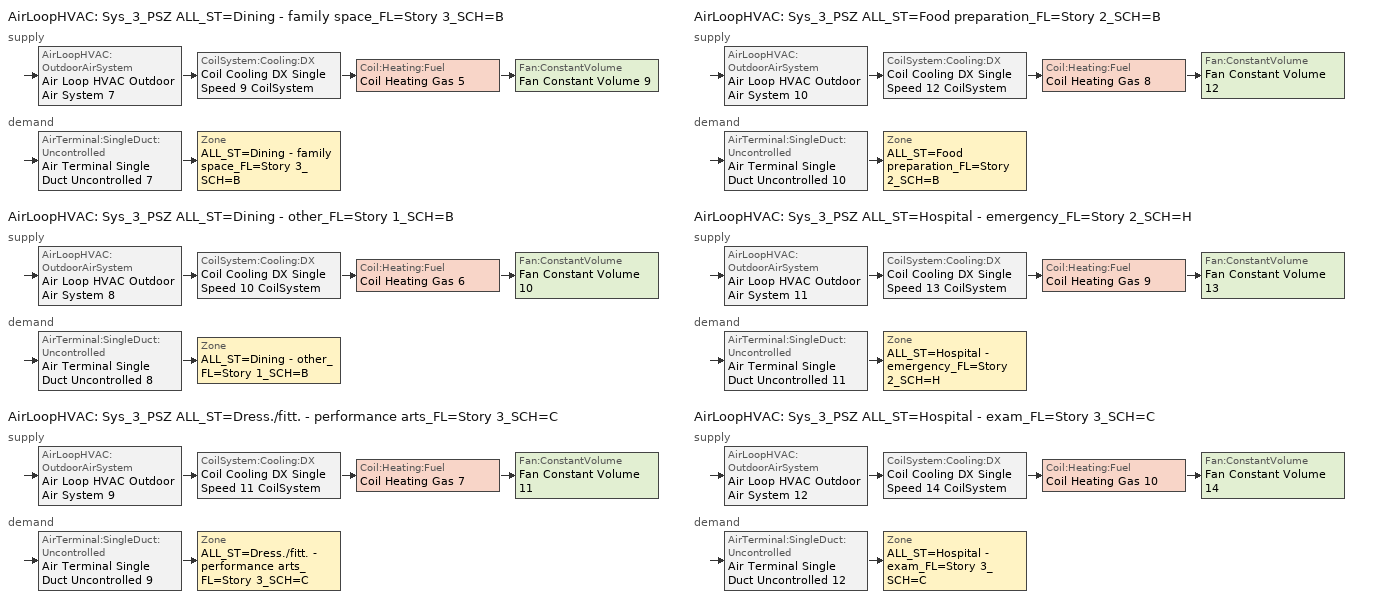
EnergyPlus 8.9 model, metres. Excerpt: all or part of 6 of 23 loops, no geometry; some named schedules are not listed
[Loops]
AirLoopHVAC 'Sys_3_PSZ ALL_ST=Dining - family space_FL=Story 3_SCH=B'
 supply: AirLoopHVAC:OutdoorAirSystem 'Air Loop HVAC Outdoor Air System 7' > CoilSystem:Cooling:DX 'Coil Cooling DX Single Speed 9 CoilSystem' > Coil:Heating:Fuel 'Coil Heating Gas 5' > Fan:ConstantVolume 'Fan Constant Volume 9'
 demand: AirTerminal:SingleDuct:Uncontrolled 'Air Terminal Single Duct Uncontrolled 7' > Zone 'ALL_ST=Dining - family space_FL=Story 3_SCH=B'
AirLoopHVAC 'Sys_3_PSZ ALL_ST=Dining - other_FL=Story 1_SCH=B'
 supply: AirLoopHVAC:OutdoorAirSystem 'Air Loop HVAC Outdoor Air System 8' > CoilSystem:Cooling:DX 'Coil Cooling DX Single Speed 10 CoilSystem' > Coil:Heating:Fuel 'Coil Heating Gas 6' > Fan:ConstantVolume 'Fan Constant Volume 10'
 demand: AirTerminal:SingleDuct:Uncontrolled 'Air Terminal Single Duct Uncontrolled 8' > Zone 'ALL_ST=Dining - other_FL=Story 1_SCH=B'
AirLoopHVAC 'Sys_3_PSZ ALL_ST=Dress./fitt. - performance arts_FL=Story 3_SCH=C'
 supply: AirLoopHVAC:OutdoorAirSystem 'Air Loop HVAC Outdoor Air System 9' > CoilSystem:Cooling:DX 'Coil Cooling DX Single Speed 11 CoilSystem' > Coil:Heating:Fuel 'Coil Heating Gas 7' > Fan:ConstantVolume 'Fan Constant Volume 11'
 demand: AirTerminal:SingleDuct:Uncontrolled 'Air Terminal Single Duct Uncontrolled 9' > Zone 'ALL_ST=Dress./fitt. - performance arts_FL=Story 3_SCH=C'
AirLoopHVAC 'Sys_3_PSZ ALL_ST=Food preparation_FL=Story 2_SCH=B'
 supply: AirLoopHVAC:OutdoorAirSystem 'Air Loop HVAC Outdoor Air System 10' > CoilSystem:Cooling:DX 'Coil Cooling DX Single Speed 12 CoilSystem' > Coil:Heating:Fuel 'Coil Heating Gas 8' > Fan:ConstantVolume 'Fan Constant Volume 12'
 demand: AirTerminal:SingleDuct:Uncontrolled 'Air Terminal Single Duct Uncontrolled 10' > Zone 'ALL_ST=Food preparation_FL=Story 2_SCH=B'
AirLoopHVAC 'Sys_3_PSZ ALL_ST=Hospital - emergency_FL=Story 2_SCH=H'
 supply: AirLoopHVAC:OutdoorAirSystem 'Air Loop HVAC Outdoor Air System 11' > CoilSystem:Cooling:DX 'Coil Cooling DX Single Speed 13 CoilSystem' > Coil:Heating:Fuel 'Coil Heating Gas 9' > Fan:ConstantVolume 'Fan Constant Volume 13'
 demand: AirTerminal:SingleDuct:Uncontrolled 'Air Terminal Single Duct Uncontrolled 11' > Zone 'ALL_ST=Hospital - emergency_FL=Story 2_SCH=H'
AirLoopHVAC 'Sys_3_PSZ ALL_ST=Hospital - exam_FL=Story 3_SCH=C'
 supply: AirLoopHVAC:OutdoorAirSystem 'Air Loop HVAC Outdoor Air System 12' > CoilSystem:Cooling:DX 'Coil Cooling DX Single Speed 14 CoilSystem' > Coil:Heating:Fuel 'Coil Heating Gas 10' > Fan:ConstantVolume 'Fan Constant Volume 14'
 demand: AirTerminal:SingleDuct:Uncontrolled 'Air Terminal Single Duct Uncontrolled 12' > Zone 'ALL_ST=Hospital - exam_FL=Story 3_SCH=C'
[ZoneControl:Thermostat] Control Object Type 1=ThermostatSetpoint:DualSetpoint
Name | Zone or ZoneList | Control Type Schedule | Control Name 1
ALL_ST=Dining - family space_FL=Story 3_SCH=B Thermostat | ALL_ST=Dining - family space_FL=Story 3_SCH=B | ALL_ST=Dining - family space_FL=Story 3_SCH=B Thermostat Schedule | Space Function Dining - family space Thermostat 3
ALL_ST=Dining - other_FL=Story 1_SCH=B Thermostat | ALL_ST=Dining - other_FL=Story 1_SCH=B | ALL_ST=Dining - other_FL=Story 1_SCH=B Thermostat Schedule | Space Function Dining - other Thermostat 3
ALL_ST=Dress./fitt. - performance arts_FL=Story 3_SCH=C Thermostat | ALL_ST=Dress./fitt. - performance arts_FL=Story 3_SCH=C | ALL_ST=Dress./fitt. - performance arts_FL=Story 3_SCH=C Thermostat Schedule | Space Function Dress./fitt. - performance arts Thermostat 3
ALL_ST=Food preparation_FL=Story 2_SCH=B Thermostat | ALL_ST=Food preparation_FL=Story 2_SCH=B | ALL_ST=Food preparation_FL=Story 2_SCH=B Thermostat Schedule | Space Function Food preparation Thermostat 3
ALL_ST=Hospital - emergency_FL=Story 2_SCH=H Thermostat | ALL_ST=Hospital - emergency_FL=Story 2_SCH=H | ALL_ST=Hospital - emergency_FL=Story 2_SCH=H Thermostat Schedule | Space Function Hospital - emergency Thermostat 3
ALL_ST=Hospital - exam_FL=Story 3_SCH=C Thermostat | ALL_ST=Hospital - exam_FL=Story 3_SCH=C | ALL_ST=Hospital - exam_FL=Story 3_SCH=C Thermostat Schedule | Space Function Hospital - exam Thermostat 3
[ThermostatSetpoint:DualSetpoint]
Name | Heating Setpoint Temperature Schedule | Cooling Setpoint Temperature Schedule
Space Function Dining - family space Thermostat 3; Space Function Dining - other Thermostat 3; Space Function Food preparation Thermostat 3 | NECB-B-Thermostat Setpoint-Heating | NECB-B-Thermostat Setpoint-Cooling
Space Function Dress./fitt. - performance arts Thermostat 3; Space Function Hospital - exam Thermostat 3 | NECB-C-Thermostat Setpoint-Heating | NECB-C-Thermostat Setpoint-Cooling
Space Function Hospital - emergency Thermostat 3 | NECB-H-Thermostat Setpoint-Heating | NECB-H-Thermostat Setpoint-Cooling
[AirTerminal:SingleDuct:Uncontrolled] Availability Schedule=Always On Discrete; Maximum Air Flow Rate {m3/s}=AutoSize
Air Terminal Single Duct Uncontrolled 7; Air Terminal Single Duct Uncontrolled 8; Air Terminal Single Duct Uncontrolled 9; Air Terminal Single Duct Uncontrolled 10; Air Terminal Single Duct Uncontrolled 11; Air Terminal Single Duct Uncontrolled 12
[Zone equipment]
ALL_ST=Dining - family space_FL=Story 3_SCH=B: Air Terminal Single Duct Uncontrolled 7, Zone HVAC Baseboard Convective Water 7
ALL_ST=Dining - other_FL=Story 1_SCH=B: Air Terminal Single Duct Uncontrolled 8, Zone HVAC Baseboard Convective Water 8
ALL_ST=Dress./fitt. - performance arts_FL=Story 3_SCH=C: Air Terminal Single Duct Uncontrolled 9, Zone HVAC Baseboard Convective Water 9
ALL_ST=Food preparation_FL=Story 2_SCH=B: Air Terminal Single Duct Uncontrolled 10, Zone HVAC Baseboard Convective Water 10
ALL_ST=Hospital - emergency_FL=Story 2_SCH=H: Air Terminal Single Duct Uncontrolled 11, Zone HVAC Baseboard Convective Water 11
ALL_ST=Hospital - exam_FL=Story 3_SCH=C: Air Terminal Single Duct Uncontrolled 12, Zone HVAC Baseboard Convective Water 12
[Sizing:Zone] Zone Cooling Design Supply Air Temperature Input Method=SupplyAirTemperature; Zone Cooling Design Supply Air Temperature {C}=13; Zone Cooling Design Supply Air Temperature Difference {deltaC}=11.11; Zone Heating Design Supply Air Temperature Input Method=SupplyAirTemperature; Zone Heating Design Supply Air Temperature {C}=43; Zone Heating Design Supply Air Temperature Difference {deltaC}=11.11; Zone Cooling Design Supply Air Humidity Ratio {kgWater/kgDryAir}=0.0085; Zone Heating Design Supply Air Humidity Ratio {kgWater/kgDryAir}=0.008; Zone Heating Sizing Factor=1.3; Zone Cooling Sizing Factor=1.1; Cooling Design Air Flow Method=DesignDay; Cooling Design Air Flow Rate {m3/s}=0; Cooling Minimum Air Flow per Zone Floor Area {m3/s-m2}=0.000762; Cooling Minimum Air Flow {m3/s}=0; Cooling Minimum Air Flow Fraction=0; Heating Design Air Flow Method=DesignDay; Heating Design Air Flow Rate {m3/s}=0; Heating Maximum Air Flow per Zone Floor Area {m3/s-m2}=0.002032; Heating Maximum Air Flow {m3/s}=0.141576; Heating Maximum Air Flow Fraction=0.3; Account for Dedicated Outdoor Air System=No
Name | Design Specification Outdoor Air Object | Design Specification Zone Air Distribution Object
ALL_ST=Dining - family space_FL=Story 3_SCH=B | Space Function Dining - family space Ventilation | ALL_ST=Dining - family space_FL=Story 3_SCH=B Design Spec Zone Air Dist
ALL_ST=Dining - other_FL=Story 1_SCH=B | Space Function Dining - other Ventilation | ALL_ST=Dining - other_FL=Story 1_SCH=B Design Spec Zone Air Dist
ALL_ST=Dress./fitt. - performance arts_FL=Story 3_SCH=C | Space Function Dress./fitt. - performance arts Ventilation | ALL_ST=Dress./fitt. - performance arts_FL=Story 3_SCH=C Design Spec Zone Air Dist
ALL_ST=Food preparation_FL=Story 2_SCH=B | Space Function Food preparation Ventilation | ALL_ST=Food preparation_FL=Story 2_SCH=B Design Spec Zone Air Dist
ALL_ST=Hospital - emergency_FL=Story 2_SCH=H | Space Function Hospital - emergency Ventilation | ALL_ST=Hospital - emergency_FL=Story 2_SCH=H Design Spec Zone Air Dist
ALL_ST=Hospital - exam_FL=Story 3_SCH=C | Space Function Hospital - exam Ventilation | ALL_ST=Hospital - exam_FL=Story 3_SCH=C Design Spec Zone Air Dist
[DesignSpecification:ZoneAirDistribution] Zone Air Distribution Effectiveness in Cooling Mode=1; Zone Air Distribution Effectiveness in Heating Mode=1
ALL_ST=Dining - family space_FL=Story 3_SCH=B Design Spec Zone Air Dist; ALL_ST=Dining - other_FL=Story 1_SCH=B Design Spec Zone Air Dist; ALL_ST=Dress./fitt. - performance arts_FL=Story 3_SCH=C Design Spec Zone Air Dist; ALL_ST=Food preparation_FL=Story 2_SCH=B Design Spec Zone Air Dist; ALL_ST=Hospital - emergency_FL=Story 2_SCH=H Design Spec Zone Air Dist; ALL_ST=Hospital - exam_FL=Story 3_SCH=C Design Spec Zone Air Dist
[Controller:MechanicalVentilation] Availability Schedule=Always On Discrete; Demand Controlled Ventilation=No; System Outdoor Air Method=ZoneSum
Name | Zone Name 1 | Design Specification Outdoor Air Object Name 1 | Design Specification Zone Air Distribution Object Name 1
Controller Mechanical Ventilation 7 | ALL_ST=Dining - family space_FL=Story 3_SCH=B | Space Function Dining - family space Ventilation | ALL_ST=Dining - family space_FL=Story 3_SCH=B Design Spec Zone Air Dist
Controller Mechanical Ventilation 8 | ALL_ST=Dining - other_FL=Story 1_SCH=B | Space Function Dining - other Ventilation | ALL_ST=Dining - other_FL=Story 1_SCH=B Design Spec Zone Air Dist
Controller Mechanical Ventilation 9 | ALL_ST=Dress./fitt. - performance arts_FL=Story 3_SCH=C | Space Function Dress./fitt. - performance arts Ventilation | ALL_ST=Dress./fitt. - performance arts_FL=Story 3_SCH=C Design Spec Zone Air Dist
Controller Mechanical Ventilation 10 | ALL_ST=Food preparation_FL=Story 2_SCH=B | Space Function Food preparation Ventilation | ALL_ST=Food preparation_FL=Story 2_SCH=B Design Spec Zone Air Dist
Controller Mechanical Ventilation 11 | ALL_ST=Hospital - emergency_FL=Story 2_SCH=H | Space Function Hospital - emergency Ventilation | ALL_ST=Hospital - emergency_FL=Story 2_SCH=H Design Spec Zone Air Dist
Controller Mechanical Ventilation 12 | ALL_ST=Hospital - exam_FL=Story 3_SCH=C | Space Function Hospital - exam Ventilation | ALL_ST=Hospital - exam_FL=Story 3_SCH=C Design Spec Zone Air Dist
[DesignSpecification:OutdoorAir] Outdoor Air Method=Sum; Outdoor Air Flow per Person {m3/s-person}=0; Outdoor Air Flow per Zone {m3/s}=0; Outdoor Air Flow Air Changes per Hour {1/hr}=0
Name | Outdoor Air Flow per Zone Floor Area {m3/s-m2}
Space Function Dining - family space Ventilation; Space Function Dining - other Ventilation | 0.0035814
Space Function Dress./fitt. - performance arts Ventilation | 0.00118364
Space Function Food preparation Ventilation | 0.0013716
Space Function Hospital - emergency Ventilation | 0.003048
Space Function Hospital - exam Ventilation | 0.001524
[Fan:ConstantVolume] Availability Schedule=Always On Discrete; Fan Total Efficiency=0.7; Pressure Rise {Pa}=250; Maximum Flow Rate {m3/s}=AutoSize; Motor Efficiency=0.9; Motor In Airstream Fraction=1
Fan Constant Volume 9; Fan Constant Volume 10; Fan Constant Volume 11; Fan Constant Volume 12; Fan Constant Volume 13; Fan Constant Volume 14
[Coil:Cooling:DX:SingleSpeed] Availability Schedule=Always On Discrete; Gross Rated Total Cooling Capacity {W}=Autosize; Gross Rated Sensible Heat Ratio=Autosize; Gross Rated Cooling COP {W/W}=3; Rated Air Flow Rate {m3/s}=Autosize; Rated Evaporator Fan Power Per Volume Flow Rate {W/(m3/s)}=773.3; Condenser Type=AirCooled; Evaporative Condenser Effectiveness=0; Evaporative Condenser Air Flow Rate {m3/s}=Autosize; Evaporative Condenser Pump Rated Power Consumption {W}=Autosize; Crankcase Heater Capacity {W}=0; Maximum Outdoor Dry-Bulb Temperature for Crankcase Heater Operation {C}=0; Basin Heater Capacity {W/K}=0; Basin Heater Setpoint Temperature {C}=10
Name | Total Cooling Capacity Function of Temperature Curve | Total Cooling Capacity Function of Flow Fraction Curve | Energy Input Ratio Function of Temperature Curve | Energy Input Ratio Function of Flow Fraction Curve | Part Load Fraction Correlation Curve
Coil Cooling DX Single Speed 9 | Curve Biquadratic 17 | Curve Quadratic 21 | Curve Biquadratic 18 | Curve Quadratic 22 | Curve Quadratic 23
Coil Cooling DX Single Speed 10 | Curve Biquadratic 19 | Curve Quadratic 24 | Curve Biquadratic 20 | Curve Quadratic 25 | Curve Quadratic 26
Coil Cooling DX Single Speed 11 | Curve Biquadratic 21 | Curve Quadratic 27 | Curve Biquadratic 22 | Curve Quadratic 28 | Curve Quadratic 29
Coil Cooling DX Single Speed 12 | Curve Biquadratic 23 | Curve Quadratic 30 | Curve Biquadratic 24 | Curve Quadratic 31 | Curve Quadratic 32
Coil Cooling DX Single Speed 13 | Curve Biquadratic 25 | Curve Quadratic 33 | Curve Biquadratic 26 | Curve Quadratic 34 | Curve Quadratic 35
Coil Cooling DX Single Speed 14 | Curve Biquadratic 27 | Curve Quadratic 36 | Curve Biquadratic 28 | Curve Quadratic 37 | Curve Quadratic 38
[AirLoopHVAC] Design Supply Air Flow Rate {m3/s}=AutoSize
Sys_3_PSZ ALL_ST=Dining - family space_FL=Story 3_SCH=B; Sys_3_PSZ ALL_ST=Dining - other_FL=Story 1_SCH=B; Sys_3_PSZ ALL_ST=Dress./fitt. - performance arts_FL=Story 3_SCH=C; Sys_3_PSZ ALL_ST=Food preparation_FL=Story 2_SCH=B; Sys_3_PSZ ALL_ST=Hospital - emergency_FL=Story 2_SCH=H; Sys_3_PSZ ALL_ST=Hospital - exam_FL=Story 3_SCH=C
[Sizing:System] Type of Load to Size On=Sensible; Design Outdoor Air Flow Rate {m3/s}=Autosize; Central Heating Maximum System Air Flow Ratio=1; Preheat Design Temperature {C}=7; Preheat Design Humidity Ratio {kgWater/kgDryAir}=0.008; Precool Design Temperature {C}=13; Precool Design Humidity Ratio {kgWater/kgDryAir}=0.008; Central Cooling Design Supply Air Temperature {C}=13; Central Heating Design Supply Air Temperature {C}=43; Type of Zone Sum to Use=NonCoincident; 100% Outdoor Air in Cooling=No; 100% Outdoor Air in Heating=No; Central Cooling Design Supply Air Humidity Ratio {kgWater/kgDryAir}=0.0085; Central Heating Design Supply Air Humidity Ratio {kgWater/kgDryAir}=0.008; Cooling Supply Air Flow Rate Method=DesignDay; Cooling Supply Air Flow Rate {m3/s}=0; Cooling Supply Air Flow Rate Per Floor Area {m3/s-m2}=0.00996765; Cooling Fraction of Autosized Cooling Supply Air Flow Rate=1; Cooling Supply Air Flow Rate Per Unit Cooling Capacity {m3/s-W}=3.94755e-05; Heating Supply Air Flow Rate Method=DesignDay; Heating Supply Air Flow Rate {m3/s}=0; Heating Supply Air Flow Rate Per Floor Area {m3/s-m2}=0.00996765; Heating Fraction of Autosized Heating Supply Air Flow Rate=1; Heating Fraction of Autosized Cooling Supply Air Flow Rate=1; Heating Supply Air Flow Rate Per Unit Heating Capacity {m3/s-W}=3.15882e-05; System Outdoor Air Method=ZoneSum; Zone Maximum Outdoor Air Fraction=1; Cooling Design Capacity Method=CoolingDesignCapacity; Cooling Design Capacity {W}=Autosize; Cooling Design Capacity Per Floor Area {W/m2}=234.7; Fraction of Autosized Cooling Design Capacity=1; Heating Design Capacity Method=HeatingDesignCapacity; Heating Design Capacity {W}=Autosize; Heating Design Capacity Per Floor Area {W/m2}=157; Fraction of Autosized Heating Design Capacity=1; Central Cooling Capacity Control Method=OnOff
Sys_3_PSZ ALL_ST=Dining - family space_FL=Story 3_SCH=B; Sys_3_PSZ ALL_ST=Dining - other_FL=Story 1_SCH=B; Sys_3_PSZ ALL_ST=Dress./fitt. - performance arts_FL=Story 3_SCH=C; Sys_3_PSZ ALL_ST=Food preparation_FL=Story 2_SCH=B; Sys_3_PSZ ALL_ST=Hospital - emergency_FL=Story 2_SCH=H; Sys_3_PSZ ALL_ST=Hospital - exam_FL=Story 3_SCH=C
[Controller:OutdoorAir] Minimum Outdoor Air Flow Rate {m3/s}=Autosize; Maximum Outdoor Air Flow Rate {m3/s}=Autosize; Economizer Control Type=NoEconomizer; Economizer Control Action Type=ModulateFlow; Economizer Maximum Limit Dry-Bulb Temperature {C}=28; Economizer Maximum Limit Enthalpy {J/kg}=64000; Economizer Minimum Limit Dry-Bulb Temperature {C}=-100; Lockout Type=NoLockout; Minimum Limit Type=FixedMinimum; High Humidity Control=No; Control High Indoor Humidity Based on Outdoor Humidity Ratio=Yes; Heat Recovery Bypass Control Type=BypassWhenWithinEconomizerLimits
Name | Mechanical Ventilation Controller
Controller Outdoor Air 7 | Controller Mechanical Ventilation 7
Controller Outdoor Air 8 | Controller Mechanical Ventilation 8
Controller Outdoor Air 9 | Controller Mechanical Ventilation 9
Controller Outdoor Air 10 | Controller Mechanical Ventilation 10
Controller Outdoor Air 11 | Controller Mechanical Ventilation 11
Controller Outdoor Air 12 | Controller Mechanical Ventilation 12
[SetpointManager:MixedAir] Control Variable=Temperature
Node 128 OS Default SPM; Node 127 OS Default SPM; Node 126 OS Default SPM; Node 141 OS Default SPM; Node 140 OS Default SPM; Node 139 OS Default SPM; Node 154 OS Default SPM; Node 153 OS Default SPM; Node 152 OS Default SPM; Node 167 OS Default SPM; Node 166 OS Default SPM; Node 165 OS Default SPM; Node 180 OS Default SPM; Node 179 OS Default SPM; Node 178 OS Default SPM; Node 193 OS Default SPM; Node 192 OS Default SPM; Node 191 OS Default SPM
[CoilSystem:Cooling:DX] Availability Schedule=Always On Discrete
Name | Cooling Coil
Coil Cooling DX Single Speed 9 CoilSystem | Coil Cooling DX Single Speed 9
Coil Cooling DX Single Speed 10 CoilSystem | Coil Cooling DX Single Speed 10
Coil Cooling DX Single Speed 11 CoilSystem | Coil Cooling DX Single Speed 11
Coil Cooling DX Single Speed 12 CoilSystem | Coil Cooling DX Single Speed 12
Coil Cooling DX Single Speed 13 CoilSystem | Coil Cooling DX Single Speed 13
Coil Cooling DX Single Speed 14 CoilSystem | Coil Cooling DX Single Speed 14
[Coil:Heating:Fuel] Availability Schedule=Always On Discrete; Fuel Type=NaturalGas; Burner Efficiency=0.8; Nominal Capacity {W}=AutoSize; Parasitic Electric Load {W}=0; Parasitic Fuel Load {W}=0
Coil Heating Gas 5; Coil Heating Gas 6; Coil Heating Gas 7; Coil Heating Gas 8; Coil Heating Gas 9; Coil Heating Gas 10
[SetpointManager:SingleZone:Reheat] Control Variable=Temperature; Minimum Supply Air Temperature {C}=13; Maximum Supply Air Temperature {C}=43
Name | Control Zone
Setpoint Manager Single Zone Reheat 5 | ALL_ST=Dining - family space_FL=Story 3_SCH=B
Setpoint Manager Single Zone Reheat 6 | ALL_ST=Dining - other_FL=Story 1_SCH=B
Setpoint Manager Single Zone Reheat 7 | ALL_ST=Dress./fitt. - performance arts_FL=Story 3_SCH=C
Setpoint Manager Single Zone Reheat 8 | ALL_ST=Food preparation_FL=Story 2_SCH=B
Setpoint Manager Single Zone Reheat 9 | ALL_ST=Hospital - emergency_FL=Story 2_SCH=H
Setpoint Manager Single Zone Reheat 10 | ALL_ST=Hospital - exam_FL=Story 3_SCH=C
[Schedule:Compact]
ALL_ST=Dining - family space_FL=Story 3_SCH=B Thermostat Schedule; ALL_ST=Dining - other_FL=Story 1_SCH=B Thermostat Schedule; ALL_ST=Dress./fitt. - performance arts_FL=Story 3_SCH=C Thermostat Schedule; ALL_ST=Food preparation_FL=Story 2_SCH=B Thermostat Schedule; ALL_ST=Hospital - emergency_FL=Story 2_SCH=H Thermostat Schedule; ALL_ST=Hospital - exam_FL=Story 3_SCH=C Thermostat Schedule: Through: 12/31, For: AllDays, Until: 24:00, 4
[Schedule:Week:Daily]
NECB-B-Thermostat Setpoint-Heating Week Rule - Jan1-Dec31: NECB-B-Thermostat Setpoint-Heating Sun|Hol Day, NECB-B-Thermostat Setpoint-Heating Default|Wkdy Day, NECB-B-Thermostat Setpoint-Heating Default|Wkdy Day, NECB-B-Thermostat Setpoint-Heating Default|Wkdy Day, NECB-B-Thermostat Setpoint-Heating Default|Wkdy Day, NECB-B-Thermostat Setpoint-Heating Default|Wkdy Day, NECB-B-Thermostat Setpoint-Heating Sat Day, NECB-B-Thermostat Setpoint-Heating Default, NECB-B-Thermostat Setpoint-Heating Default, NECB-B-Thermostat Setpoint-Heating Default, NECB-B-Thermostat Setpoint-Heating Default, NECB-B-Thermostat Setpoint-Heating Default
NECB-B-Thermostat Setpoint-Cooling Week Rule - Jan1-Dec31: NECB-B-Thermostat Setpoint-Cooling Sun|Hol Day, NECB-B-Thermostat Setpoint-Cooling Default|Wkdy Day, NECB-B-Thermostat Setpoint-Cooling Default|Wkdy Day, NECB-B-Thermostat Setpoint-Cooling Default|Wkdy Day, NECB-B-Thermostat Setpoint-Cooling Default|Wkdy Day, NECB-B-Thermostat Setpoint-Cooling Default|Wkdy Day, NECB-B-Thermostat Setpoint-Cooling Sat Day, NECB-B-Thermostat Setpoint-Cooling Default, NECB-B-Thermostat Setpoint-Cooling Default, NECB-B-Thermostat Setpoint-Cooling Default, NECB-B-Thermostat Setpoint-Cooling Default, NECB-B-Thermostat Setpoint-Cooling Default
NECB-C-Thermostat Setpoint-Heating Week Rule - Jan1-Dec31: NECB-C-Thermostat Setpoint-Heating Sun|Hol Day, NECB-C-Thermostat Setpoint-Heating Default|Wkdy Day, NECB-C-Thermostat Setpoint-Heating Default|Wkdy Day, NECB-C-Thermostat Setpoint-Heating Default|Wkdy Day, NECB-C-Thermostat Setpoint-Heating Default|Wkdy Day, NECB-C-Thermostat Setpoint-Heating Default|Wkdy Day, NECB-C-Thermostat Setpoint-Heating Sat Day, NECB-C-Thermostat Setpoint-Heating Default, NECB-C-Thermostat Setpoint-Heating Default, NECB-C-Thermostat Setpoint-Heating Default, NECB-C-Thermostat Setpoint-Heating Default, NECB-C-Thermostat Setpoint-Heating Default
[Schedule:Year]
NECB-B-Thermostat Setpoint-Heating: NECB-B-Thermostat Setpoint-Heating Week Rule - Jan1-Dec31, 1, 1, 12, 31
NECB-B-Thermostat Setpoint-Cooling: NECB-B-Thermostat Setpoint-Cooling Week Rule - Jan1-Dec31, 1, 1, 12, 31
NECB-C-Thermostat Setpoint-Heating: NECB-C-Thermostat Setpoint-Heating Week Rule - Jan1-Dec31, 1, 1, 12, 31
NECB-C-Thermostat Setpoint-Cooling: NECB-C-Thermostat Setpoint-Cooling Week Rule - Jan1-Dec31, 1, 1, 12, 31
NECB-H-Thermostat Setpoint-Heating: NECB-H-Thermostat Setpoint-Heating Week Rule - Jan1-Dec31, 1, 1, 12, 31
NECB-H-Thermostat Setpoint-Cooling: NECB-H-Thermostat Setpoint-Cooling Week Rule - Jan1-Dec31, 1, 1, 12, 31
[Schedule:Constant]
Always On Discrete: Hourly Value=1
[Curve:Biquadratic] Minimum Value of x {BasedOnField A2}=17; Maximum Value of x {BasedOnField A2}=22; Minimum Value of y {BasedOnField A3}=13; Maximum Value of y {BasedOnField A3}=46
Name | Coefficient1 Constant | Coefficient2 x | Coefficient3 x**2 | Coefficient4 y | Coefficient5 y**2 | Coefficient6 x*y
Curve Biquadratic 17; Curve Biquadratic 19; Curve Biquadratic 21; Curve Biquadratic 23; Curve Biquadratic 25; Curve Biquadratic 27 | 0.942588 | 0.00954335 | 0.00068377 | -0.0110427 | 5.249e-06 | -9.72e-06
Curve Biquadratic 18; Curve Biquadratic 20; Curve Biquadratic 22; Curve Biquadratic 24; Curve Biquadratic 26; Curve Biquadratic 28 | 0.342414 | 0.034885 | -0.0006237 | 0.00497722 | 0.000437951 | -0.000728028
[Curve:Quadratic]
Name | Coefficient1 Constant | Coefficient2 x | Coefficient3 x**2 | Minimum Value of x {BasedOnField A2} | Maximum Value of x {BasedOnField A2}
Curve Quadratic 21; Curve Quadratic 24; Curve Quadratic 27; Curve Quadratic 30; Curve Quadratic 33; Curve Quadratic 36 | 0.8 | 0.2 | 0 | 0.5 | 1.5
Curve Quadratic 22; Curve Quadratic 25; Curve Quadratic 28; Curve Quadratic 31; Curve Quadratic 34; Curve Quadratic 37 | 1.1552 | -0.1808 | 0.0256 | 0.5 | 1.5
Curve Quadratic 23; Curve Quadratic 26; Curve Quadratic 29; Curve Quadratic 32; Curve Quadratic 35; Curve Quadratic 38 | 0.85 | 0.15 | 0 | 0 | 1
